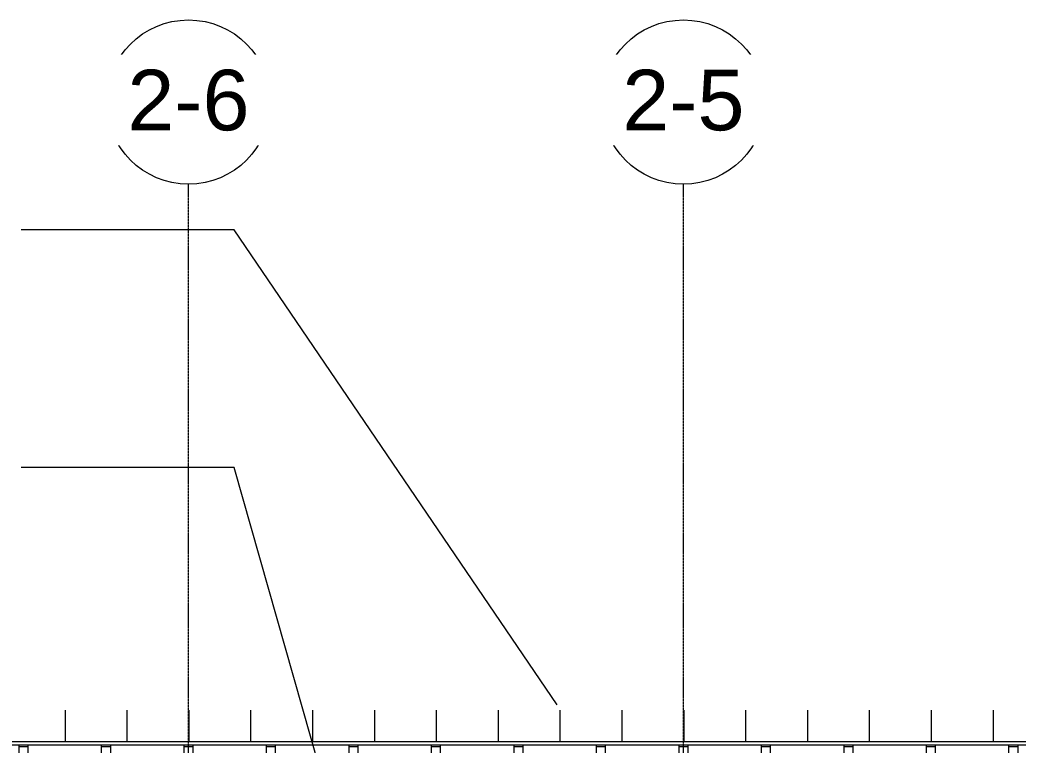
# Model space of a CAD drawing. Header units: inches. Extents: x 20230 to 40520, y -638 to 835.
# Drawn here: x 27787 to 28370, y 344 to 768 of the extents above; entities that cross this region are included whole.
import ezdxf

# ---------------------------------------------------------------- set-up
doc = ezdxf.new("R2010")
doc.units = ezdxf.units.IN
doc.header["$MEASUREMENT"] = 0
doc.linetypes.add('Grid Line 1_2_', pattern=[0.875, 0.5, -0.125, 0.125, -0.125])
for name, color, linetype, lineweight in [('A-ANNO-KEYN', 231, 'Continuous', 9), ('A-ROOF', 132, 'Continuous', 9), ('A-ROOF-PATT', 132, 'Continuous', 9), ('S-BEAM', 12, 'Continuous', 9), ('S-GRID', 1, 'Continuous', 9), ('S-GRID-IDEN', 1, 'Continuous', 9)]:
    doc.layers.add(name, color=color, linetype=linetype, lineweight=lineweight)
doc.styles.add('Arial_1', font='arial.ttf', dxfattribs={"height": 35.407186})

# ---------------------------------------------------------------- blocks, each defined once
blk = doc.blocks.new('Dimension Lumber - 5_5 x 7_5 Glulam-1529169-Elevation - South')
at = {"layer": 'S-BEAM'}
for p, q in [((26267.64, 343.95), (26267.64, 342.98)), ((26273.14, 342.98), (26267.64, 342.98)), ((26267.64, 342.98), (26267.64, 335.49)), ((26273.14, 342.98), (26273.14, 343.95)), ((26273.14, 335.49), (26273.14, 342.98)), ((26267.64, 335.49), (26273.14, 335.49))]:
    blk.add_line(p, q, dxfattribs=at)
blk = doc.blocks.new('Grid - Grid Head - Circle-14747-Elevation - South')
at = {"layer": 'S-GRID-IDEN'}
blk.add_circle((23085.89, 719.89), 48, dxfattribs=at)

msp = doc.modelspace()

# ---------------------------------------------------------------- hatches: boundary and pattern name
at = {"layer": 'A-ROOF-PATT'}
h = msp.add_hatch(dxfattribs=at)
h.set_pattern_fill('FP_18', color=256, style=0, pattern_type=2)
h.set_pattern_definition([(90, (3060.47, 1279.063), (-36.188, 2e-15), [])])
h.paths.add_polyline_path([(27601.33, 345.96), (29346.1, 345.96), (29346.1, 364.31), (25840.34, 364.31), (25840.34, 345.96), (27566.23, 345.96)], flags=0)

# ---------------------------------------------------------------- linework, layer by layer
at = {"layer": 'A-ANNO-KEYN', "color": 153}
for p, q in [((27911.9, 645.17), (27787.21, 645.17)), ((28100.79, 367.54), (27911.9, 645.17)), ((27911.9, 506.18), (27787.21, 506.18)), ((28008.12, 166.79), (27911.9, 506.18))]:
    msp.add_line(p, q, dxfattribs=at)
at = {"layer": 'A-ROOF'}
for p, q in [((25840.34, 345.96), (29346.1, 345.96)), ((29346.1, 343.95), (25840.34, 343.95))]:
    msp.add_line(p, q, dxfattribs=at)
at = {"layer": 'S-GRID', "linetype": 'Grid Line 1_2_'}
for p, q in [((27885.1, -28.56), (27885.1, 671.89)), ((27885.1, -28.56), (27885.1, 671.89)), ((28174.6, -28.56), (28174.6, 671.89)), ((28174.6, -28.56), (28174.6, 671.89))]:
    msp.add_line(p, q, dxfattribs=at)

# ---------------------------------------------------------------- block references
at = {"layer": 'S-BEAM'}
for p in [(1518.21, 0), (1566.46, 0), (1614.71, 0), (1662.96, 0), (1711.21, 0), (1759.46, 0), (1807.71, 0), (1855.96, 0), (1904.21, 0), (1952.46, 0), (2000.71, 0), (2048.96, 0), (2097.21, 0)]:
    msp.add_blockref('Dimension Lumber - 5_5 x 7_5 Glulam-1529169-Elevation - South', p, dxfattribs=at)
at = {"layer": 'S-GRID-IDEN'}
for p in [(4799.21, 0), (5088.71, 0)]:
    msp.add_blockref('Grid - Grid Head - Circle-14747-Elevation - South', p, dxfattribs=at)

# ---------------------------------------------------------------- next in the draw order: texts
at = {"layer": 'S-GRID-IDEN', "char_height": 35.407, "width": 85.104, "attachment_point": 2, "line_spacing_factor": 0.938532, "style": 'Arial_1', "bg_fill": 3, "box_fill_scale": 1.25, "bg_fill_color": 0, "bg_fill_transparency": 0}
for s, insert in [('1-6', (27885.09, 738.77)), ('1-5', (28174.59, 738.77))]:
    msp.add_mtext(s, dxfattribs=dict(at, insert=insert))

# ---------------------------------------------------------------- next in the draw order: block references
at = {"layer": 'S-GRID-IDEN'}
for p in [(4799.21, 0), (5088.71, 0)]:
    msp.add_blockref('Grid - Grid Head - Circle-14747-Elevation - South', p, dxfattribs=at)

# ---------------------------------------------------------------- next in the draw order: texts
at = {"layer": 'S-GRID-IDEN', "char_height": 35.407, "width": 85.104, "attachment_point": 2, "line_spacing_factor": 0.938532, "style": 'Arial_1', "bg_fill": 3, "box_fill_scale": 1.25, "bg_fill_color": 0, "bg_fill_transparency": 0}
for s, insert in [('2-6', (27885.09, 738.77)), ('2-5', (28174.59, 738.77))]:
    msp.add_mtext(s, dxfattribs=dict(at, insert=insert))

doc.saveas('drawing.dxf')
